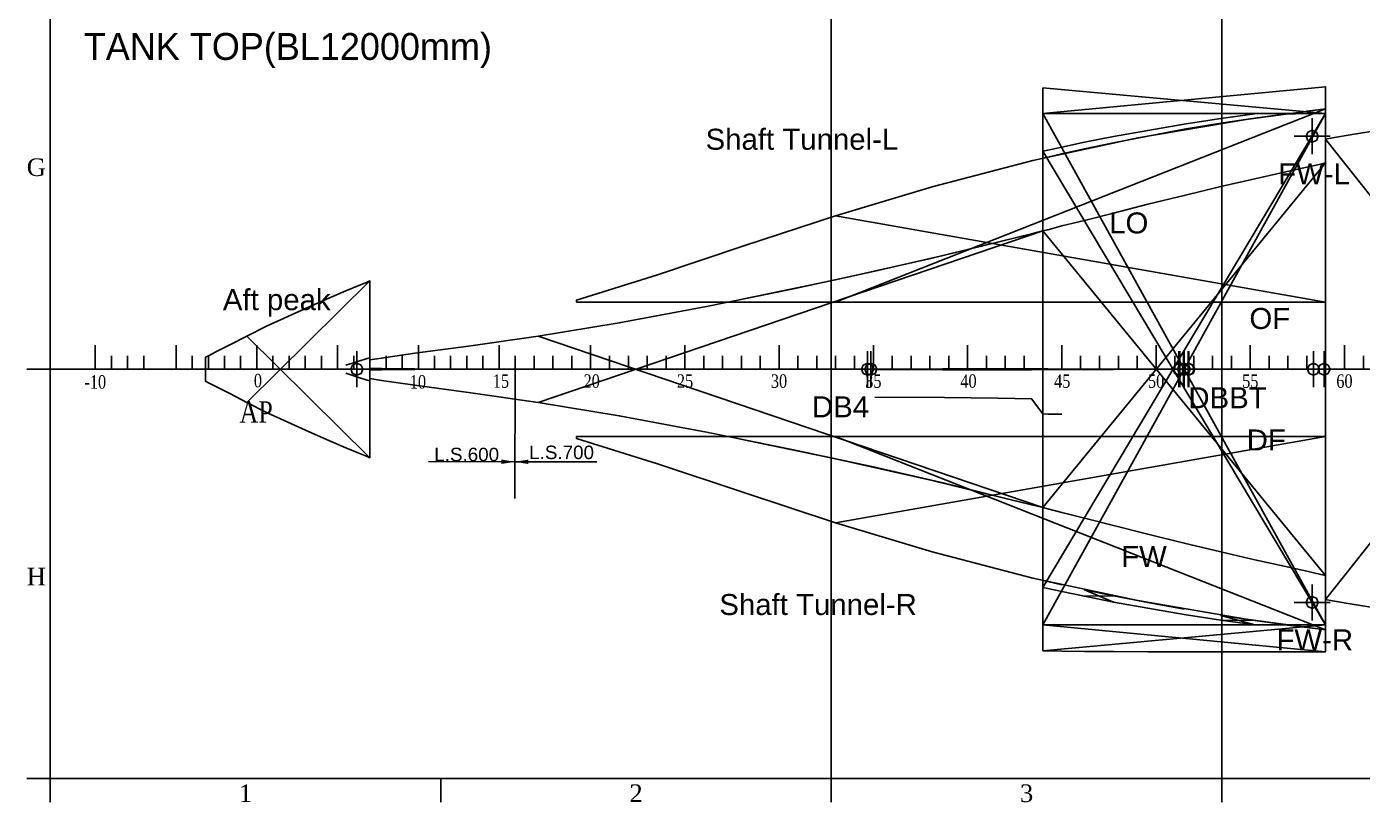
# Model space of a CAD drawing. Header units: millimetres. Extents: x -4 to 3776, y -4 to 4079.
# Drawn here: x -4.4 to 243.7, y -4.4 to 139.7 of the extents above; entities that cross this region are included whole.
import ezdxf
from ezdxf import colors
from ezdxf.entities.mleader import LeaderData, LeaderLine
from ezdxf.math import Vec2, Vec3

# ---------------------------------------------------------------- set-up
doc = ezdxf.new("R2010")
doc.units = ezdxf.units.MM
doc.linetypes.add('ACAD_ISO04W100', pattern=[30, 24, -3, 0, -3])
for name, color, linetype in [('AFTPEAK', 7, 'Continuous'), ('BK_kedu', 255, 'Continuous'), ('DB4', 7, 'Continuous'), ('DBBT', 7, 'Continuous'), ('DF', 7, 'Continuous'), ('ERDB', 7, 'Continuous'), ('FW', 7, 'Continuous'), ('FW-L', 7, 'Continuous'), ('FW-R', 7, 'Continuous'), ('LO', 7, 'Continuous'), ('OF', 7, 'Continuous'), ('ROTATEDREFERENCEFRAME', 7, 'Continuous'), ('SHAFTTUNNEL-L', 7, 'Continuous'), ('SHAFTTUNNEL-R', 7, 'Continuous'), ('TEXT', 4, 'Continuous')]:
    doc.layers.add(name, color=color, linetype=linetype)
doc.layers.add('Sheet$BORDER', color=7, linetype='Continuous', true_color=0x000000)
doc.layers.add('Sheet$GRID', color=254, linetype='Continuous', true_color=0xbebebe)
doc.layers.add('刻度', color=3, linetype='ACAD_ISO04W100', lineweight=13)
doc.styles.add('CHINESE', font='short.shx', dxfattribs={"bigfont": 'hzdxf.shx'})
doc.styles.add('ROMANC', font='ROMANC.shx', dxfattribs={"width": 0.8, "bigfont": 'HZDX.shx'})
doc.styles.get("Standard").update_dxf_attribs({"font": 'arial.ttf'})
doc.dimstyles.new('ISO-25', dxfattribs={"dimtxt": 2.5, "dimasz": 2.5, "dimexe": 1.25, "dimexo": 0.625, "dimtad": 1, "dimtxsty": 'Standard', "dimcen": 2.5, "dimadec": 0, "dimazin": 0, "dimtfac": 1, "dimtmove": 0, "dimatfit": 3, "dimfxl": 1, "dimarcsym": 0})

# ---------------------------------------------------------------- blocks, each defined once
blk = doc.blocks.new('*U489')
at = {"color": 4, "lineweight": 25}
for p, q in [((0, 0), (0, 4.5)), ((3, 0), (3, 2.5)), ((6, 0), (6, 2.5)), ((9, 0), (9, 2.5)), ((12, 0), (12, 2.5)), ((15, 0), (15, 4.5)), ((0, 0), (3, 0)), ((3, 0), (6, 0)), ((6, 0), (9, 0)), ((9, 0), (12, 0)), ((12, 0), (15, 0))]:
    blk.add_line(p, q, dxfattribs=at)
blk = doc.blocks.new('*U490')
at = {"color": 4, "lineweight": 25}
for p, q in [((0, 0), (0, 4.5)), ((3, 0), (3, 2.5)), ((6, 0), (6, 2.5)), ((9, 0), (9, 2.5)), ((12, 0), (12, 2.5)), ((15, 0), (15, 4.5)), ((0, 0), (3, 0)), ((3, 0), (6, 0)), ((6, 0), (9, 0)), ((9, 0), (12, 0)), ((12, 0), (15, 0))]:
    blk.add_line(p, q, dxfattribs=at)
blk = doc.blocks.new('BK_0.7')
at = {"color": 4, "lineweight": 25}
for p, q in [((0, 0), (0, 4.41)), ((3.5, 0), (3.5, 2.5)), ((7, 0), (7, 2.5)), ((10.5, 0), (10.5, 2.51)), ((14, 0), (14, 2.5)), ((17.5, 0), (17.5, 4.5)), ((0, 0), (3.5, 0)), ((3.5, 0), (7, 0)), ((7, 0), (10.5, 0)), ((10.5, 0), (14, 0)), ((14, 0), (17.5, 0))]:
    blk.add_line(p, q, dxfattribs=at)
blk = doc.blocks.new('*U491')
at = {"layer": '刻度', "color": 4, "lineweight": 25}
blk.add_blockref('BK_0.7', (-8.75, -2.25), dxfattribs=at)
blk = doc.blocks.new('*U492')
at = {"layer": '刻度', "color": 0, "linetype": 'ByBlock', "lineweight": -2, "transparency": 16777216}
for p in [(0, 0), (17.5, 0), (35, 0), (52.5, 0), (70, 0), (87.5, 0), (105, 0), (122.5, 0), (140, 0)]:
    blk.add_blockref('*U491', p, dxfattribs=at)

msp = doc.modelspace()

# ---------------------------------------------------------------- linework, layer by layer
at = {"layer": 'AFTPEAK', "color": 4}
for p, q in [((36.497, 69.906), (59.372, 92.476)), ((36.497, 82.187), (59.372, 59.617)), ((56.94, 72.699), (56.94, 79.394)), ((56.94, 77.162), (56.151, 76.835)), ((57.729, 76.835), (56.94, 77.162)), ((49.41, 76.046), (56.104, 76.046)), ((53.593, 76.046), (60.288, 76.046)), ((56.151, 76.835), (55.825, 76.046)), ((55.825, 76.046), (56.151, 75.257)), ((56.151, 75.257), (56.94, 74.931)), ((56.94, 74.931), (57.729, 75.257)), ((58.056, 76.046), (57.729, 76.835)), ((57.729, 75.257), (58.056, 76.046))]:
    msp.add_line(p, q, dxfattribs=at)
for points in [[(59.372, 92.476), (58.853, 92.265), (57.329, 91.646), (54.906, 90.62), (51.747, 89.265), (48.069, 87.669), (44.122, 85.871), (40.175, 84.053), (36.497, 82.187), (33.339, 80.572), (30.915, 79.326), (29.392, 78.539), (28.872, 78.27)], [(59.372, 60.228), (59.372, 59.617), (59.372, 76.046), (59.372, 92.476), (59.372, 91.864), (59.372, 90.222), (59.372, 88.535), (59.372, 88.24), (59.372, 86.775), (59.372, 85.015), (59.372, 83.325), (59.372, 81.793), (59.372, 80.492), (59.372, 79.488), (59.372, 78.827), (59.372, 78.459), (59.372, 78.286), (59.372, 78.214), (59.372, 78.186), (59.372, 76.046), (59.372, 73.907), (59.372, 73.879), (59.372, 73.807), (59.372, 73.634), (59.372, 73.266), (59.372, 72.604), (59.372, 71.6), (59.372, 70.3), (59.372, 68.767), (59.372, 67.078), (59.372, 65.317), (59.372, 63.853), (59.372, 63.558), (59.372, 61.87), (59.372, 60.228)], [(28.872, 74.858), (28.872, 73.822), (28.872, 76.046), (28.872, 78.27), (28.872, 77.235), (28.872, 76.047), (28.872, 76.046), (28.872, 76.045), (28.872, 74.858)], [(28.872, 74.858), (28.872, 73.822), (28.872, 76.046), (28.872, 78.27), (28.872, 77.235), (28.872, 76.047), (28.872, 76.046), (28.872, 76.045), (28.872, 74.858)], [(59.372, 78.186), (58.853, 78.038), (57.329, 77.58), (54.906, 76.791)], [(45.372, 76.047), (41.102, 76.047), (37.122, 76.047), (33.705, 76.047), (31.083, 76.047), (29.435, 76.047), (28.872, 76.047)], [(44.122, 76.047), (40.175, 76.047), (36.497, 76.047), (33.339, 76.047), (30.915, 76.047), (29.392, 76.047), (28.872, 76.047)], [(45.372, 76.046), (41.102, 76.046), (37.122, 76.046), (33.705, 76.045), (31.083, 76.045), (29.435, 76.045), (28.872, 76.045)], [(44.122, 76.046), (40.175, 76.046), (36.497, 76.046), (33.339, 76.045), (30.915, 76.045), (29.392, 76.045), (28.872, 76.045)], [(59.372, 73.907), (58.853, 74.054), (57.329, 74.513), (54.906, 75.302)], [(59.372, 59.617), (58.853, 59.828), (57.329, 60.447), (54.906, 61.473), (51.747, 62.827), (48.069, 64.424), (44.122, 66.222), (40.175, 68.039), (36.497, 69.906), (33.339, 71.521), (30.915, 72.767), (29.392, 73.553), (28.872, 73.822)]]:
    msp.add_lwpolyline(points, dxfattribs=at)
at = {"layer": 'DB4', "color": 4}
for p, q in [((90.622, 69.877), (184.372, 101.747)), ((90.622, 82.215), (184.372, 50.346)), ((151.773, 72.699), (151.773, 79.394)), ((152.412, 72.699), (152.412, 79.394)), ((151.773, 77.162), (150.984, 76.835)), ((152.412, 77.162), (151.624, 76.835)), ((152.562, 76.835), (151.773, 77.162)), ((153.201, 76.835), (152.412, 77.162)), ((148.426, 76.046), (155.121, 76.046)), ((149.065, 76.046), (155.76, 76.046)), ((150.984, 76.835), (150.658, 76.046)), ((150.658, 76.046), (150.984, 75.257)), ((150.984, 75.257), (151.773, 74.931)), ((151.624, 76.835), (151.297, 76.046)), ((151.297, 76.046), (151.624, 75.257)), ((151.624, 75.257), (152.412, 74.931)), ((151.773, 74.931), (152.562, 75.257)), ((152.412, 74.931), (153.201, 75.257)), ((152.889, 76.046), (152.562, 76.835)), ((152.562, 75.257), (152.889, 76.046)), ((153.528, 76.046), (153.201, 76.835)), ((153.201, 75.257), (153.528, 76.046))]:
    msp.add_line(p, q, dxfattribs=at)
for points in [[(184.372, 101.747), (182.243, 101.213), (175.999, 99.667), (166.067, 97.224), (153.122, 94.248), (138.049, 91.004), (121.872, 87.711), (105.696, 84.667), (90.622, 82.215), (77.678, 80.351), (67.746, 79.02), (61.502, 78.122), (59.372, 77.784)], [(184.372, 67.754), (184.372, 64.978), (184.372, 62.234), (184.372, 59.538), (184.372, 56.908), (184.372, 54.363), (184.372, 51.92), (184.372, 50.346), (184.372, 76.046), (184.372, 101.747), (184.372, 100.173), (184.372, 97.73), (184.372, 95.184), (184.372, 92.554), (184.372, 89.858), (184.372, 87.114), (184.372, 84.339), (184.372, 81.548), (184.372, 78.756), (184.372, 76.046), (184.372, 73.337), (184.372, 70.545), (184.372, 67.754)], [(59.372, 75.051), (59.372, 74.487), (59.372, 74.308), (59.372, 74.309), (59.372, 76.046), (59.372, 77.784), (59.372, 77.785), (59.372, 77.606), (59.372, 77.042), (59.372, 76.046), (59.372, 75.051)], [(65.413, 76.046), (59.045, 76.046), (56.872, 76.046)], [(67.746, 76.107), (61.502, 76.176), (59.372, 76.191)], [(59.372, 76.046), (59.372, 76.191), (59.372, 76.046), (59.372, 75.902), (59.372, 76.046)], [(67.746, 76.046), (61.502, 76.046), (59.372, 76.046)], [(67.746, 75.986), (61.502, 75.917), (59.372, 75.902)], [(165.7, 76.046), (152.497, 76.094)], [(184.372, 75.979), (182.2, 75.97), (175.831, 75.951), (165.7, 75.939), (152.497, 75.998)], [(184.372, 76.114), (182.243, 76.122), (175.999, 76.141), (166.067, 76.154), (153.122, 76.1)], [(184.372, 75.979), (182.243, 75.971), (175.999, 75.952), (166.067, 75.939), (153.122, 75.992)], [(184.372, 76.114), (182.2, 76.122), (175.831, 76.141), (165.7, 76.154)], [(184.372, 76.046), (184.372, 76.114), (184.372, 76.046), (184.372, 75.979), (184.372, 76.046)], [(184.372, 76.046), (184.372, 76.114), (184.372, 76.046), (184.372, 75.979), (184.372, 76.046)], [(184.372, 50.346), (182.243, 50.88), (175.999, 52.425), (166.067, 54.869), (153.122, 57.844), (138.049, 61.088), (121.872, 64.381), (105.696, 67.426), (90.622, 69.877), (77.678, 71.742), (67.746, 73.073), (61.502, 73.971), (59.372, 74.309)], [(184.372, 67.754), (182.243, 70.576), (175.999, 70.664), (166.067, 70.785), (153.122, 70.87)]]:
    msp.add_lwpolyline(points, dxfattribs=at)
at = {"layer": 'DBBT', "color": 4}
for p, q in [((184.372, 50.346), (236.872, 114.388)), ((184.372, 101.747), (236.872, 37.705)), ((234.586, 72.699), (234.586, 79.394)), ((236.574, 72.699), (236.574, 79.394)), ((234.586, 77.162), (233.797, 76.835)), ((235.375, 76.835), (234.586, 77.162)), ((236.574, 77.162), (235.785, 76.835)), ((237.363, 76.835), (236.574, 77.162)), ((231.238, 76.046), (237.933, 76.046)), ((233.227, 76.046), (239.921, 76.046)), ((233.797, 76.835), (233.47, 76.046)), ((233.47, 76.046), (233.797, 75.257)), ((233.797, 75.257), (234.586, 74.931)), ((234.586, 74.931), (235.375, 75.257)), ((235.701, 76.046), (235.375, 76.835)), ((235.375, 75.257), (235.701, 76.046)), ((235.785, 76.835), (235.458, 76.046)), ((235.458, 76.046), (235.785, 75.257)), ((235.785, 75.257), (236.574, 74.931)), ((236.574, 74.931), (237.363, 75.257)), ((237.69, 76.046), (237.363, 76.835)), ((237.363, 75.257), (237.69, 76.046))]:
    msp.add_line(p, q, dxfattribs=at)
for points in [[(236.872, 114.388), (235.978, 114.18), (233.356, 113.575), (229.184, 112.65), (223.747, 111.437), (217.416, 109.987), (210.622, 108.322), (203.828, 106.699), (197.497, 105.077), (192.061, 103.715), (187.889, 102.677), (185.267, 101.977), (184.372, 101.747)], [(236.872, 40.047), (236.872, 37.705), (236.872, 76.046), (236.872, 114.388), (236.872, 112.046), (236.872, 109.305), (236.872, 106.433), (236.872, 103.477), (236.872, 100.477), (236.872, 97.446), (236.872, 94.396), (236.872, 91.337), (236.872, 88.278), (236.872, 85.224), (236.872, 82.171), (236.872, 79.117), (236.872, 76.061), (236.872, 76.046), (236.872, 76.032), (236.872, 72.976), (236.872, 69.922), (236.872, 66.869), (236.872, 63.814), (236.872, 60.756), (236.872, 57.696), (236.872, 54.646), (236.872, 51.616), (236.872, 48.616), (236.872, 45.66), (236.872, 42.787), (236.872, 40.047)], [(184.372, 67.754), (184.372, 64.978), (184.372, 62.234), (184.372, 59.538), (184.372, 56.908), (184.372, 54.363), (184.372, 51.92), (184.372, 50.346), (184.372, 76.046), (184.372, 101.747), (184.372, 100.173), (184.372, 97.73), (184.372, 95.184), (184.372, 92.554), (184.372, 89.858), (184.372, 87.114), (184.372, 84.339), (184.372, 81.548), (184.372, 78.756), (184.372, 76.046), (184.372, 73.337), (184.372, 70.545), (184.372, 67.754)], [(184.372, 76.114), (185.233, 76.11), (187.755, 76.101), (191.768, 76.085), (196.997, 76.066), (203.087, 76.048), (196.997, 76.027), (191.768, 76.007), (187.755, 75.992), (185.233, 75.982), (184.372, 75.979)], [(184.372, 76.046), (184.372, 76.114), (184.372, 76.046), (184.372, 75.979), (184.372, 76.046)], [(187.889, 76.1), (185.267, 76.11), (184.372, 76.114)], [(184.372, 76.046), (184.372, 76.114), (184.372, 76.046), (184.372, 75.979), (184.372, 76.046)], [(187.889, 75.993), (185.267, 75.982), (184.372, 75.979)], [(197.497, 76.064), (192.061, 76.084)], [(197.497, 76.046), (192.061, 76.046)], [(197.497, 76.029), (192.061, 76.008)], [(187.889, 67.683), (185.267, 67.736), (184.372, 67.754)], [(236.872, 37.705), (235.978, 37.913), (233.356, 38.518), (229.184, 39.443), (223.747, 40.656), (217.416, 42.106), (210.622, 43.771), (203.828, 45.393), (197.497, 47.016), (192.061, 48.378), (187.889, 49.415), (185.267, 50.115), (184.372, 50.346)]]:
    msp.add_lwpolyline(points, dxfattribs=at)
at = {"layer": 'DF', "color": 4}
for p, q in [((184.372, 28.546), (236.872, 123.546)), ((184.372, 123.546), (236.872, 28.546)), ((209.622, 72.699), (209.622, 79.394)), ((210.622, 72.699), (210.622, 79.394)), ((209.622, 77.162), (208.833, 76.835)), ((210.411, 76.835), (209.622, 77.162)), ((210.622, 77.162), (209.833, 76.835)), ((211.411, 76.835), (210.622, 77.162)), ((206.275, 76.046), (212.97, 76.046)), ((207.275, 76.046), (213.97, 76.046)), ((208.833, 76.835), (208.507, 76.046)), ((208.507, 76.046), (208.833, 75.257)), ((208.833, 75.257), (209.622, 74.931)), ((209.833, 76.835), (209.507, 76.046)), ((209.507, 76.046), (209.833, 75.257)), ((209.622, 74.931), (210.411, 75.257)), ((209.833, 75.257), (210.622, 74.931)), ((210.738, 76.046), (210.411, 76.835)), ((210.411, 75.257), (210.738, 76.046)), ((210.622, 74.931), (211.411, 75.257)), ((211.738, 76.046), (211.411, 76.835)), ((211.411, 75.257), (211.738, 76.046))]:
    msp.add_line(p, q, dxfattribs=at)
for points in [[(236.872, 123.546), (235.978, 123.546), (233.356, 123.546), (229.184, 123.546), (223.747, 123.546), (217.416, 123.546), (210.622, 123.546), (203.828, 123.546), (197.497, 123.546), (192.061, 123.546), (187.889, 123.546), (185.267, 123.546), (184.372, 123.546)], [(236.872, 123.546), (235.978, 123.546), (233.356, 123.546), (229.184, 123.546), (223.747, 123.546), (217.416, 123.546), (210.622, 123.546), (203.828, 123.546), (197.497, 123.546), (192.061, 123.546), (187.889, 123.546), (185.267, 123.546), (184.372, 123.546)], [(184.372, 28.546), (184.372, 28.546), (184.372, 76.046), (184.372, 123.546), (184.372, 123.546), (184.372, 76.046), (184.372, 28.546)], [(236.872, 28.546), (236.872, 28.546), (236.872, 76.046), (236.872, 123.546), (236.872, 123.546), (236.872, 76.046), (236.872, 28.546)], [(184.372, 28.546), (185.267, 28.546), (187.889, 28.546), (192.061, 28.546), (197.497, 28.546), (203.828, 28.546), (210.622, 28.546), (217.416, 28.546), (223.747, 28.546), (229.184, 28.546), (233.356, 28.546), (235.978, 28.546), (236.872, 28.546)], [(236.872, 28.546), (235.978, 28.546), (233.356, 28.546), (229.184, 28.546), (223.747, 28.546), (217.416, 28.546), (210.622, 28.546), (203.828, 28.546), (197.497, 28.546), (192.061, 28.546), (187.889, 28.546), (185.267, 28.546), (184.372, 28.546)]]:
    msp.add_lwpolyline(points, dxfattribs=at)
at = {"layer": 'ERDB', "color": 4}
for p, q in [((236.872, 33.285), (310.372, 126.405)), ((236.872, 118.807), (310.372, 25.688))]:
    msp.add_line(p, q, dxfattribs=at)
for points in [[(310.372, 126.405), (309.12, 126.365), (305.449, 126.25), (299.609, 125.977), (291.997, 125.506), (283.134, 124.841), (273.622, 123.984), (264.111, 122.896), (255.247, 121.716), (247.636, 120.588), (241.796, 119.656), (238.125, 119.035), (236.872, 118.807)], [(236.872, 35.154), (236.872, 33.285), (236.872, 76.046), (236.872, 118.807), (236.872, 116.938), (236.872, 114.606), (236.872, 112.046), (236.872, 109.305), (236.872, 106.433), (236.872, 103.477), (236.872, 100.477), (236.872, 97.446), (236.872, 94.396), (236.872, 91.337), (236.872, 88.278), (236.872, 85.224), (236.872, 82.171), (236.872, 79.117), (236.872, 76.061), (236.872, 76.046), (236.872, 76.032), (236.872, 72.976), (236.872, 69.922), (236.872, 66.869), (236.872, 63.814), (236.872, 60.756), (236.872, 57.696), (236.872, 54.646), (236.872, 51.616), (236.872, 48.616), (236.872, 45.66), (236.872, 42.787), (236.872, 40.047), (236.872, 37.486), (236.872, 35.154)], [(310.372, 25.688), (309.12, 25.727), (305.449, 25.843), (299.609, 26.115), (291.997, 26.586), (283.134, 27.252), (273.622, 28.109), (264.111, 29.197), (255.247, 30.377), (247.636, 31.505), (241.796, 32.437), (238.125, 33.058), (236.872, 33.285)]]:
    msp.add_lwpolyline(points, dxfattribs=at)
at = {"layer": 'FW', "color": 4}
for p, q in [((184.372, 28.546), (236.872, 123.546)), ((184.372, 123.546), (236.872, 28.546)), ((209.622, 72.699), (209.622, 79.394)), ((210.622, 72.699), (210.622, 79.394)), ((209.622, 77.162), (208.833, 76.835)), ((210.411, 76.835), (209.622, 77.162)), ((210.622, 77.162), (209.833, 76.835)), ((211.411, 76.835), (210.622, 77.162)), ((206.275, 76.046), (212.97, 76.046)), ((207.275, 76.046), (213.97, 76.046)), ((208.833, 76.835), (208.507, 76.046)), ((208.507, 76.046), (208.833, 75.257)), ((208.833, 75.257), (209.622, 74.931)), ((209.833, 76.835), (209.507, 76.046)), ((209.507, 76.046), (209.833, 75.257)), ((209.622, 74.931), (210.411, 75.257)), ((209.833, 75.257), (210.622, 74.931)), ((210.738, 76.046), (210.411, 76.835)), ((210.411, 75.257), (210.738, 76.046)), ((210.622, 74.931), (211.411, 75.257)), ((211.738, 76.046), (211.411, 76.835)), ((211.411, 75.257), (211.738, 76.046))]:
    msp.add_line(p, q, dxfattribs=at)
for points in [[(236.872, 123.546), (235.978, 123.546), (233.356, 123.546), (229.184, 123.546), (223.747, 123.546), (217.416, 123.546), (210.622, 123.546), (203.828, 123.546), (197.497, 123.546), (192.061, 123.546), (187.889, 123.546), (185.267, 123.546), (184.372, 123.546)], [(236.872, 123.546), (235.978, 123.546), (233.356, 123.546), (229.184, 123.546), (223.747, 123.546), (217.416, 123.546), (210.622, 123.546), (203.828, 123.546), (197.497, 123.546), (192.061, 123.546), (187.889, 123.546), (185.267, 123.546), (184.372, 123.546)], [(184.372, 28.546), (184.372, 28.546), (184.372, 76.046), (184.372, 123.546), (184.372, 123.546), (184.372, 76.046), (184.372, 28.546)], [(236.872, 28.546), (236.872, 28.546), (236.872, 76.046), (236.872, 123.546), (236.872, 123.546), (236.872, 76.046), (236.872, 28.546)], [(184.372, 28.546), (185.267, 28.546), (187.889, 28.546), (192.061, 28.546), (197.497, 28.546), (203.828, 28.546), (210.622, 28.546), (217.416, 28.546), (223.747, 28.546), (229.184, 28.546), (233.356, 28.546), (235.978, 28.546), (236.872, 28.546)], [(236.872, 28.546), (235.978, 28.546), (233.356, 28.546), (229.184, 28.546), (223.747, 28.546), (217.416, 28.546), (210.622, 28.546), (203.828, 28.546), (197.497, 28.546), (192.061, 28.546), (187.889, 28.546), (185.267, 28.546), (184.372, 28.546)]]:
    msp.add_lwpolyline(points, dxfattribs=at)
at = {"layer": 'FW-L', "color": 4}
for p, q in [((184.372, 123.546), (236.872, 128.546)), ((184.372, 128.332), (236.872, 123.546)), ((234.361, 115.999), (234.361, 122.694)), ((231.013, 119.346), (237.708, 119.346)), ((233.572, 120.135), (233.245, 119.346)), ((233.245, 119.346), (233.572, 118.557)), ((234.361, 120.462), (233.572, 120.135)), ((235.15, 120.135), (234.361, 120.462)), ((235.476, 119.346), (235.15, 120.135)), ((235.15, 118.557), (235.476, 119.346)), ((233.572, 118.557), (234.361, 118.231)), ((234.361, 118.231), (235.15, 118.557))]:
    msp.add_line(p, q, dxfattribs=at)
for points in [[(184.372, 123.546), (184.372, 123.546), (184.372, 128.332), (184.372, 127.983), (184.372, 127.603), (184.372, 127.187), (184.372, 126.707), (184.372, 126.139), (184.372, 125.472), (184.372, 124.714), (184.372, 123.876), (184.372, 123.546)], [(236.872, 123.546), (236.872, 123.546), (236.872, 128.546), (236.872, 128.546), (236.872, 128.534), (236.872, 128.485), (236.872, 128.401), (236.872, 128.269), (236.872, 128.084), (236.872, 127.842), (236.872, 127.543), (236.872, 127.184), (236.872, 126.76), (236.872, 126.239), (236.872, 125.58), (236.872, 124.743), (236.872, 124.431), (236.872, 123.546)], [(236.872, 124.431), (235.978, 124.321), (233.356, 123.99)], [(184.372, 123.546), (185.267, 123.546), (187.889, 123.546), (192.061, 123.546), (197.497, 123.546), (203.828, 123.546), (210.622, 123.546), (217.416, 123.546), (223.747, 123.546), (229.184, 123.546), (233.356, 123.546), (235.978, 123.546), (236.872, 123.546)], [(236.872, 123.546), (235.978, 123.546), (233.356, 123.546), (229.184, 123.546), (223.747, 123.546), (217.416, 123.546), (210.622, 123.546), (203.828, 123.546), (197.497, 123.546), (192.061, 123.546), (187.889, 123.546), (185.267, 123.546), (184.372, 123.546)]]:
    msp.add_lwpolyline(points, dxfattribs=at)
at = {"layer": 'FW-R', "color": 4}
for p, q in [((234.361, 29.399), (234.361, 36.093)), ((231.013, 32.746), (237.708, 32.746)), ((233.572, 33.535), (233.245, 32.746)), ((233.245, 32.746), (233.572, 31.957)), ((234.361, 33.862), (233.572, 33.535)), ((235.15, 33.535), (234.361, 33.862)), ((235.476, 32.746), (235.15, 33.535)), ((235.15, 31.957), (235.476, 32.746)), ((233.572, 31.957), (234.361, 31.63)), ((234.361, 31.63), (235.15, 31.957)), ((184.372, 23.76), (236.872, 28.546)), ((184.372, 28.546), (236.872, 23.546))]:
    msp.add_line(p, q, dxfattribs=at)
for points in [[(236.872, 27.662), (235.978, 27.772), (233.356, 28.103), (229.184, 28.546), (223.747, 28.546), (217.416, 28.546), (210.622, 28.546), (203.828, 28.546), (197.497, 28.546), (192.061, 28.546), (187.889, 28.546), (185.267, 28.546), (184.372, 28.546)], [(236.872, 28.546), (235.978, 28.546), (233.356, 28.546), (229.184, 28.546), (223.747, 28.546), (217.416, 28.546), (210.622, 28.546), (203.828, 28.546), (197.497, 28.546), (192.061, 28.546), (187.889, 28.546), (185.267, 28.546), (184.372, 28.546)], [(184.372, 24.11), (184.372, 23.76), (184.372, 28.546), (184.372, 28.546), (184.372, 28.217), (184.372, 27.378), (184.372, 26.621), (184.372, 25.953), (184.372, 25.385), (184.372, 24.906), (184.372, 24.49), (184.372, 24.11)], [(236.872, 28.546), (235.978, 28.546), (233.356, 28.546), (229.184, 28.546)], [(236.872, 23.546), (236.872, 23.546), (236.872, 28.546), (236.872, 28.546), (236.872, 27.662), (236.872, 27.35), (236.872, 26.512), (236.872, 25.854), (236.872, 25.333), (236.872, 24.909), (236.872, 24.55), (236.872, 24.25), (236.872, 24.009), (236.872, 23.823), (236.872, 23.692), (236.872, 23.607), (236.872, 23.558), (236.872, 23.546)], [(236.872, 23.546), (235.978, 23.546), (233.356, 23.546), (229.184, 23.546), (223.747, 23.546), (217.416, 23.546), (210.622, 23.546), (203.828, 23.554), (197.497, 23.591), (192.061, 23.643), (187.889, 23.698), (185.267, 23.744), (184.372, 23.76)]]:
    msp.add_lwpolyline(points, dxfattribs=at)
at = {"layer": 'LO', "color": 4}
for p, q in [((184.372, 35.527), (236.872, 123.546)), ((184.372, 116.566), (236.872, 28.546)), ((210.445, 72.699), (210.445, 79.394)), ((211.491, 72.699), (211.491, 79.394)), ((210.445, 77.162), (209.656, 76.835)), ((211.234, 76.835), (210.445, 77.162)), ((211.491, 77.162), (210.702, 76.835)), ((212.28, 76.835), (211.491, 77.162)), ((207.098, 76.046), (213.792, 76.046)), ((208.144, 76.046), (214.839, 76.046)), ((209.656, 76.835), (209.329, 76.046)), ((209.329, 76.046), (209.656, 75.257)), ((209.656, 75.257), (210.445, 74.931)), ((210.702, 76.835), (210.375, 76.046)), ((210.375, 76.046), (210.702, 75.257)), ((210.445, 74.931), (211.234, 75.257)), ((210.702, 75.257), (211.491, 74.931)), ((211.561, 76.046), (211.234, 76.835)), ((211.234, 75.257), (211.561, 76.046)), ((211.491, 74.931), (212.28, 75.257)), ((212.607, 76.046), (212.28, 76.835)), ((212.28, 75.257), (212.607, 76.046))]:
    msp.add_line(p, q, dxfattribs=at)
for points in [[(236.872, 123.546), (235.978, 123.546), (233.356, 123.546), (229.184, 123.457), (223.747, 122.703), (217.416, 121.769), (210.622, 120.635), (203.828, 119.384), (197.497, 118.148), (192.061, 117.018), (187.889, 116.093), (185.267, 115.481), (184.372, 115.271)], [(217.416, 122.641), (210.622, 121.581), (203.828, 120.432), (197.497, 119.288)], [(236.872, 123.546), (235.978, 123.546), (233.356, 123.546), (229.184, 123.546), (223.747, 123.519)], [(236.872, 28.546), (236.872, 28.546), (236.872, 76.046), (236.872, 123.546), (236.872, 123.546), (236.872, 76.046), (236.872, 28.546)], [(192.061, 118.217), (187.889, 117.338), (185.267, 116.763), (184.372, 116.566)], [(184.372, 36.327), (184.372, 35.527), (184.372, 76.046), (184.372, 116.566), (184.372, 115.765), (184.372, 115.271), (184.372, 76.046), (184.372, 36.821), (184.372, 36.327)], [(187.889, 36), (185.267, 36.612), (184.372, 36.821)], [(236.872, 28.546), (235.978, 28.546), (233.356, 28.546), (229.184, 28.546), (223.747, 28.574), (217.416, 30.323), (223.747, 29.39), (217.416, 29.451), (210.622, 30.511), (203.828, 31.66), (197.497, 32.805), (192.061, 35.074), (197.497, 33.944), (192.061, 33.876), (187.889, 34.755), (185.267, 35.33), (184.372, 35.527)], [(210.622, 31.458), (203.828, 32.709), (197.497, 33.944)], [(229.184, 28.636), (223.747, 29.39)], [(233.356, 28.546), (235.978, 28.546), (236.872, 28.546)]]:
    msp.add_lwpolyline(points, dxfattribs=at)
at = {"layer": 'OF', "color": 4}
for p, q in [((184.372, 28.546), (236.872, 123.546)), ((184.372, 123.546), (236.872, 28.546)), ((209.761, 72.699), (209.761, 79.394)), ((211.351, 72.699), (211.351, 79.394)), ((209.761, 77.162), (208.972, 76.835)), ((210.55, 76.835), (209.761, 77.162)), ((211.351, 77.162), (210.562, 76.835)), ((212.14, 76.835), (211.351, 77.162)), ((206.413, 76.046), (213.108, 76.046)), ((208.004, 76.046), (214.698, 76.046)), ((208.972, 76.835), (208.645, 76.046)), ((208.645, 76.046), (208.972, 75.257)), ((208.972, 75.257), (209.761, 74.931)), ((209.761, 74.931), (210.55, 75.257)), ((210.562, 76.835), (210.235, 76.046)), ((210.235, 76.046), (210.562, 75.257)), ((210.876, 76.046), (210.55, 76.835)), ((210.55, 75.257), (210.876, 76.046)), ((210.562, 75.257), (211.351, 74.931)), ((211.351, 74.931), (212.14, 75.257)), ((212.467, 76.046), (212.14, 76.835)), ((212.14, 75.257), (212.467, 76.046))]:
    msp.add_line(p, q, dxfattribs=at)
for points in [[(236.872, 123.546), (235.978, 123.546), (233.356, 123.546), (229.184, 123.546), (223.747, 123.519), (217.416, 122.641), (210.622, 121.581), (203.828, 120.432), (197.497, 119.288), (192.061, 118.217), (187.889, 117.338), (185.267, 116.763), (184.372, 116.566)], [(236.872, 123.546), (235.978, 123.546), (233.356, 123.546), (229.184, 123.546), (223.747, 123.546), (217.416, 123.546), (210.622, 123.546), (203.828, 123.546), (197.497, 123.546), (192.061, 123.546), (187.889, 123.546), (185.267, 123.546), (184.372, 123.546)], [(184.372, 28.546), (184.372, 28.546), (184.372, 76.046), (184.372, 123.546), (184.372, 123.546), (184.372, 122.966), (184.372, 121.993), (184.372, 120.947), (184.372, 119.816), (184.372, 118.583), (184.372, 117.235), (184.372, 116.566), (184.372, 76.046), (184.372, 35.527), (184.372, 34.858), (184.372, 33.51), (184.372, 32.277), (184.372, 31.145), (184.372, 30.1), (184.372, 29.127), (184.372, 28.546)], [(236.872, 28.546), (236.872, 28.546), (236.872, 76.046), (236.872, 123.546), (236.872, 123.546), (236.872, 76.046), (236.872, 28.546)], [(223.747, 28.574), (217.416, 29.451), (210.622, 30.511), (203.828, 31.66), (197.497, 32.805), (192.061, 33.876), (187.889, 34.755), (185.267, 35.33), (184.372, 35.527)], [(236.872, 28.546), (235.978, 28.546), (233.356, 28.546), (229.184, 28.546), (223.747, 28.546), (217.416, 28.546), (210.622, 28.546), (203.828, 28.546), (197.497, 28.546), (192.061, 28.546), (187.889, 28.546), (185.267, 28.546), (184.372, 28.546)], [(229.184, 28.546), (233.356, 28.546), (235.978, 28.546), (236.872, 28.546)]]:
    msp.add_lwpolyline(points, dxfattribs=at)
at = {"layer": 'ROTATEDREFERENCEFRAME', "color": 255}
msp.add_line((39.495, 76.046), (709.495, 76.046), dxfattribs=at)
at = {"layer": 'SHAFTTUNNEL-L', "color": 4}
for p, q in [((145.858, 88.546), (236.872, 124.431)), ((145.858, 104.589), (236.872, 88.546))]:
    msp.add_line(p, q, dxfattribs=at)
for points in [[(236.872, 124.431), (222.114, 122.466), (201.977, 119.031), (182.502, 114.832), (163.77, 109.976), (145.858, 104.589), (128.839, 98.96), (112.784, 93.608), (97.757, 88.921)], [(236.872, 88.546), (236.872, 88.546), (236.872, 124.431), (236.872, 123.686), (236.872, 122.382), (236.872, 120.824), (236.872, 119.011), (236.872, 116.938), (236.872, 114.606), (236.872, 114.388), (236.872, 88.546)], [(182.502, 101.277), (163.77, 96.704), (145.858, 92.698), (128.839, 89.128)], [(97.757, 88.546), (97.757, 88.546), (97.757, 88.921), (97.757, 88.546)], [(97.757, 88.546), (112.784, 88.546), (128.839, 88.546), (145.858, 88.546), (163.77, 88.546), (182.502, 88.546), (201.977, 88.546), (222.114, 88.546), (236.872, 88.546)], [(236.872, 88.546), (222.114, 88.546), (201.977, 88.546), (182.502, 88.546), (163.77, 88.546), (145.858, 88.546), (128.839, 88.546), (112.784, 88.546), (97.757, 88.546)]]:
    msp.add_lwpolyline(points, dxfattribs=at)
at = {"layer": 'SHAFTTUNNEL-R', "color": 4}
for p, q in [((145.858, 47.504), (236.872, 63.546)), ((145.858, 63.546), (236.872, 27.662))]:
    msp.add_line(p, q, dxfattribs=at)
for points in [[(236.872, 63.546), (222.114, 63.546), (201.977, 63.546), (182.502, 63.546), (163.77, 63.546), (145.858, 63.546), (128.839, 63.546), (112.784, 63.546), (97.757, 63.546)], [(236.872, 63.546), (222.114, 63.546), (201.977, 63.546), (182.502, 63.546), (163.77, 63.546), (145.858, 63.546), (128.839, 63.546), (112.784, 63.546), (97.757, 63.546)], [(97.757, 63.546), (97.757, 63.171), (97.757, 63.546), (97.757, 63.546)], [(236.872, 27.662), (222.114, 29.627), (201.977, 33.062), (182.502, 37.261), (163.77, 42.117), (145.858, 47.504), (128.839, 53.132), (112.784, 58.484), (97.757, 63.171)], [(182.502, 50.816), (163.77, 55.388), (145.858, 59.394), (128.839, 62.965)], [(236.872, 28.407), (236.872, 27.662), (236.872, 63.546), (236.872, 63.546), (236.872, 37.705), (236.872, 37.486), (236.872, 35.154), (236.872, 33.082), (236.872, 31.268), (236.872, 29.711), (236.872, 28.407)]]:
    msp.add_lwpolyline(points, dxfattribs=at)
at = {"layer": 'Sheet$BORDER', "color": 6, "true_color": 0xff00ff}
for p, q in [((0.007, 612.644), (0.007, -4.355)), ((0.007, 76.046), (-4.361, 76.046)), ((-4.361, 0.013), (874.726, 0.013)), ((72.536, -4.355), (72.536, 0.013)), ((145.065, -4.355), (145.065, 0.013)), ((217.595, -4.355), (217.595, 0.013))]:
    msp.add_line(p, q, dxfattribs=at)
at = {"layer": 'Sheet$GRID'}
for points in [[(145.065, 608.276), (145.065, 0.013)], [(217.595, 608.276), (217.595, 0.013)], [(0.007, 76.046), (870.358, 76.046)]]:
    msp.add_lwpolyline(points, dxfattribs=at)
at = {"layer": '刻度', "color": 4, "lineweight": 25}
for p, q in [((8.372, 76.047), (8.372, 80.547)), ((23.372, 76.047), (23.372, 80.547)), ((23.372, 76.047), (23.372, 80.547)), ((38.372, 76.047), (38.372, 80.547)), ((68.372, 76.047), (68.372, 80.547)), ((100.372, 76.047), (100.372, 80.547)), ((11.372, 76.047), (11.372, 78.547)), ((14.372, 76.047), (14.372, 78.547)), ((17.372, 76.047), (17.372, 78.547)), ((26.372, 76.047), (26.372, 78.547)), ((29.372, 76.047), (29.372, 78.547)), ((32.372, 76.047), (32.372, 78.547)), ((35.372, 76.047), (35.372, 78.547)), ((56.372, 76.047), (56.372, 78.547)), ((59.372, 76.047), (59.372, 78.547)), ((62.372, 76.047), (62.372, 78.547)), ((65.372, 76.047), (65.372, 78.547)), ((71.372, 76.047), (71.372, 78.547)), ((86.372, 76.047), (86.372, 78.547)), ((89.872, 76.047), (89.872, 78.547)), ((93.372, 76.047), (93.372, 78.547)), ((96.872, 76.047), (96.872, 78.547)), ((8.372, 76.047), (11.372, 76.047)), ((11.372, 76.047), (14.372, 76.047)), ((14.372, 76.047), (17.372, 76.047)), ((17.372, 76.047), (20.372, 76.047)), ((20.372, 76.047), (23.372, 76.047)), ((23.372, 76.047), (26.372, 76.047)), ((26.372, 76.047), (29.372, 76.047)), ((29.372, 76.047), (32.372, 76.047)), ((32.372, 76.047), (35.372, 76.047)), ((35.372, 76.047), (38.372, 76.047)), ((53.372, 76.047), (56.372, 76.047)), ((56.372, 76.047), (59.372, 76.047)), ((59.372, 76.047), (62.372, 76.047)), ((62.372, 76.047), (65.372, 76.047)), ((65.372, 76.047), (68.372, 76.047)), ((68.372, 76.047), (71.372, 76.047)), ((83.372, 76.047), (86.372, 76.047)), ((86.372, 76.047), (86.262, 51.059)), ((86.372, 76.047), (89.872, 76.047)), ((89.872, 76.047), (93.372, 76.047)), ((93.372, 76.047), (96.872, 76.047)), ((96.872, 76.047), (100.372, 76.047))]:
    msp.add_line(p, q, dxfattribs=at)

# ---------------------------------------------------------------- block references
for name, p in [('*U489', (38.372, 76.047)), ('*U490', (68.372, 76.047)), ('*U492', (109.122, 78.297))]:
    msp.add_blockref(name, p, dxfattribs=at)

# ---------------------------------------------------------------- texts
at = {"layer": 'AFTPEAK', "color": 4}
msp.add_text('Aft peak ', height=3.9042, dxfattribs=at).set_placement((32.066, 87.032))
at = {"layer": 'DB4', "color": 4}
msp.add_text('DB4 ', height=3.9042, dxfattribs=at).set_placement((141.472, 67.12))
at = {"layer": 'DBBT', "color": 4}
msp.add_text('DBBT', height=3.9042, dxfattribs=at).set_placement((211.375, 68.808))
at = {"layer": 'DF', "color": 4}
msp.add_text('DF', height=3.9042, dxfattribs=at).set_placement((222.217, 60.963))
at = {"layer": 'FW', "color": 4}
msp.add_text('FW', height=3.9042, dxfattribs=at).set_placement((198.897, 39.312))
at = {"layer": 'FW-L', "color": 4}
msp.add_text('FW-L', height=3.9042, dxfattribs=at).set_placement((228.062, 110.42))
at = {"layer": 'FW-R', "color": 4}
msp.add_text('FW-R', height=3.9042, dxfattribs=at).set_placement((227.739, 23.82))
at = {"layer": 'LO', "color": 4}
msp.add_text('LO', height=3.9042, dxfattribs=at).set_placement((196.673, 101.288))
at = {"layer": 'OF', "color": 4}
msp.add_text('OF', height=3.9042, dxfattribs=at).set_placement((222.713, 83.54))
at = {"layer": 'SHAFTTUNNEL-L', "color": 4}
msp.add_text('Shaft Tunnel-L', height=3.90419, dxfattribs=at).set_placement((121.714, 116.835))
at = {"layer": 'SHAFTTUNNEL-R', "color": 4}
msp.add_text('Shaft Tunnel-R', height=3.90419, dxfattribs=at).set_placement((124.269, 30.392))
at = {"layer": 'Sheet$BORDER', "char_height": 3.2761, "line_spacing_factor": 0.963855}
for s, insert, width, attachment_point in [('\\fTimes New Roman;G', (-4.361, 113.571), 6.57362, 4), ('\\fTimes New Roman;H', (-4.361, 37.538), 6.63786, 4), ('\\fTimes New Roman;1', (36.271, -1.079), 4.56085, 2), ('\\fTimes New Roman;2', (108.801, -1.079), 5.41735, 2)]:
    msp.add_mtext(s, dxfattribs=dict(at, insert=insert, width=width, attachment_point=attachment_point))
at = {"layer": 'Sheet$BORDER', "color": 7, "true_color": 0xffffff, "insert": (181.33, -1.079), "char_height": 3.2761, "width": 5.13899, "attachment_point": 2, "line_spacing_factor": 0.963855}
msp.add_mtext('\\fTimes New Roman;3', dxfattribs=at)
at = {"layer": 'TEXT', "color": 3, "style": 'CHINESE'}
msp.add_text('TANK TOP(BL12000mm)', height=5, dxfattribs=at).set_placement((6.242, 133.529))
at = {"layer": '刻度', "color": 4, "lineweight": 25, "attachment_point": 1, "style": 'ROMANC'}
for s, width, gutter_width, heights, insert, char_height in [('{\\fTimes New Roman|b0|i0|c0|p18;-10}', 3.91495, 15, [2.449], (6.361, 74.953), 2.5), ('{\\fTimes New Roman|b0|i0|c0|p18;0}', 3.91495, 15, [0], (37.821, 75.196), 2.5), ('{\\fTimes New Roman|b0|i0|c0|p18;10}', 3.91495, 15, [2.449], (66.79, 74.977), 2.5), ('{\\fTimes New Roman|b0|i0|c0|p18;15}', 3.91495, 15, [2.449], (82.192, 75.105), 2.5), ('{\\fTimes New Roman|b0|i0|c0|p18;20}', 3.91495, 15, [2.449], (99.056, 75.105), 2.5), ('{\\fTimes New Roman|b0|i0|c0|p18;25}', 3.91495, 15, [2.449], (116.394, 75.105), 2.5), ('{\\fTimes New Roman|b0|i0|c0|p18;30}', 3.91495, 15, [2.449], (133.844, 75.105), 2.5), ('{\\fTimes New Roman|b0|i0|c0|p18;35}', 3.91495, 15, [2.449], (151.364, 75.105), 2.5), ('{\\fTimes New Roman|b0|i0|c0|p18;40}', 3.91495, 15, [2.449], (169.03, 75.105), 2.5), ('{\\fTimes New Roman|b0|i0|c0|p18;45}', 3.91495, 15, [2.449], (186.435, 75.105), 2.5), ('{\\fTimes New Roman|b0|i0|c0|p18;50}', 3.91495, 15, [2.449], (203.872, 75.105), 2.5), ('{\\fTimes New Roman|b0|i0|c0|p18;55}', 3.91495, 15, [2.449], (221.366, 75.105), 2.5), ('{\\fTimes New Roman|b0|i0|c0|p18;60}', 3.91495, 15, [2.449], (238.853, 75.105), 2.5), ('{\\fTimes New Roman|b0|i0|c0|p18;\\H1.33333x;\\C256;\\c16777215; AP}', 10.70724, 0, [4.008], (33.952, 70.117), 3)]:
    msp.add_mtext_dynamic_manual_height_columns(s, width=width, gutter_width=gutter_width, heights=heights, dxfattribs=dict(at, insert=insert, char_height=char_height))
at = {"layer": '刻度', "color": 4, "lineweight": 25, "char_height": 2.5}
for s, insert, width, attachment_point in [('L.S.600', (83.366, 58.936), 3.55604, 9), ('L.S.700', (88.955, 61.863), 3.01978, 1)]:
    msp.add_mtext(s, dxfattribs=dict(at, insert=insert, width=width, attachment_point=attachment_point))

# ---------------------------------------------------------------- leaders
at = {"layer": 'BK_kedu'}
ml = msp.add_multileader_mtext('Standard', dxfattribs=at)
ml.set_content('', color=256)
ml.set_leader_properties()
ml.build(insert=Vec2(0, 0))
ml.multileader.update_dxf_attribs({"text_right_attachment_type": 6, "dogleg_length": 0.36, "arrow_head_size": 0.18})
ctx = ml.context
ctx.base_point, ctx.char_height, ctx.arrow_head_size, ctx.landing_gap_size, ctx.plane_origin = Vec3(3775.999, 4079.328), 0.18, 0.18, 0.09, Vec3(3774.639, 4079.328)
ctx.right_attachment = 6
notes = []
notes.append((ctx, [(0, (0, 0, 0), (0, 0), (1, 0), 1, [])]))
ctx.mtext.insert, ctx.mtext.flow_direction = Vec3(3776.089, 4079.418), 5
at = {"layer": '刻度', "color": 4, "lineweight": 25, "annotation_type": 0, "has_hookline": 1, "text_width": 11.617}
for points, hookline_direction in [([(86.296, 58.858), (70.273, 58.936)], 1), ([(86.296, 58.858), (101.495, 58.864)], 0)]:
    msp.add_leader(points, dimstyle='ISO-25', override={"dimgap": 0.625, "dimtad": 0}, dxfattribs=dict(at, hookline_direction=hookline_direction))
for ctx, leaders in notes:
    for number, flags, end, landing, length, lines in leaders:
        leader = LeaderData()
        leader.index, (leader.has_last_leader_line, leader.has_dogleg_vector, leader.attachment_direction) = number, flags
        leader.last_leader_point, leader.dogleg_vector, leader.dogleg_length = Vec3(end), Vec3(landing), length
        for number, points, colour, breaks in lines:
            line = LeaderLine()
            line.index, line.vertices, line.color, line.breaks = number, Vec3.list(points), colors.encode_raw_color(colour), breaks
            leader.lines.append(line)
        ctx.leaders.append(leader)

doc.saveas('drawing.dxf')
